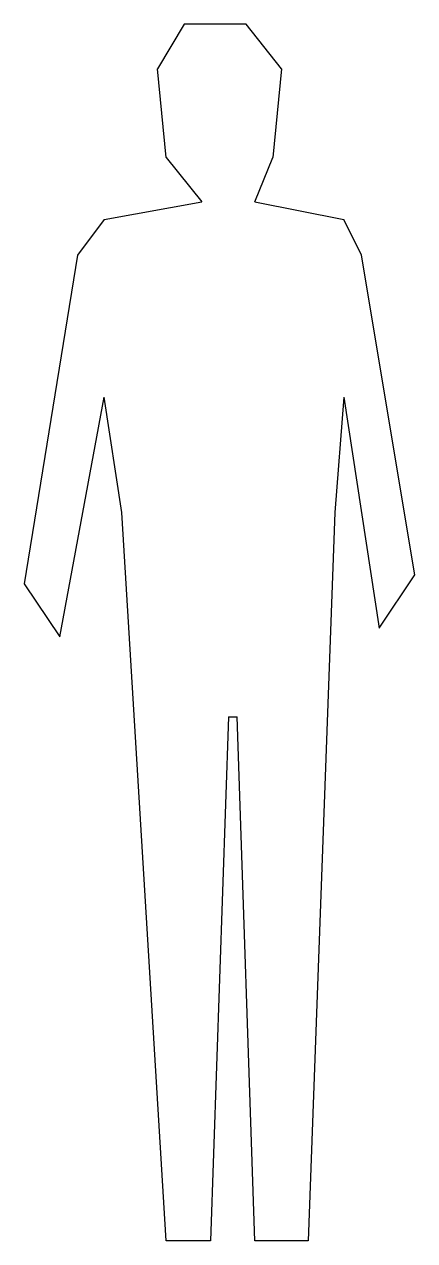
# Model space of a CAD drawing. Extents: x -0.47 to 0.65, y 0 to 3.48.
import ezdxf

# ---------------------------------------------------------------- set-up
doc = ezdxf.new("R2010")
doc.units = 0
doc.layers.get('0').update_dxf_attribs({"linetype": 'CONTINUOUS'})

msp = doc.modelspace()

# ---------------------------------------------------------------- linework, layer by layer
at = {"color": 0, "linetype": 'BYBLOCK'}
for points, invisible_edges in [([(0.1651, 3.4798), (-0.0127, 3.4798), (-0.0889, 3.3528), (0.2667, 3.3528)], 4), ([(-0.0889, 3.3528), (0.2667, 3.3528), (0.2413, 3.0988), (-0.0635, 3.0988)], 5), ([(0.2413, 3.0988), (-0.0635, 3.0988), (0.0381, 2.9718), (0.1905, 2.9718)], 5), ([(0.0381, 2.9718), (0.1905, 2.9718), (0.4445, 2.921), (-0.2413, 2.921)], 5), ([(0.4445, 2.921), (-0.2413, 2.921), (-0.3175, 2.8194), (0.4953, 2.8194)], 5), ([(-0.3175, 2.8194), (-0.4699, 1.8796), (-0.3683, 1.7272), (-0.2413, 2.413)], 8), ([(0.4445, 2.413), (0.5461, 1.7526), (0.6477, 1.905), (0.4953, 2.8194)], 8), ([(-0.2413, 2.413), (0.4445, 2.413), (0.4191, 2.0828), (-0.1905, 2.0828)], 5), ([(0.4191, 2.0828), (-0.1905, 2.0828), (0.1143, 1.4986), (0.1397, 1.4986)], 11), ([(-0.1905, 2.0828), (0.1143, 1.4986), (0.0635, 0), (-0.0635, 0)], 1), ([(0.1397, 1.4986), (0.4191, 2.0828), (0.3429, 0), (0.1905, 0)], 1)]:
    msp.add_3dface(points, dxfattribs=dict(at, invisible_edges=invisible_edges))

doc.saveas('drawing.dxf')
